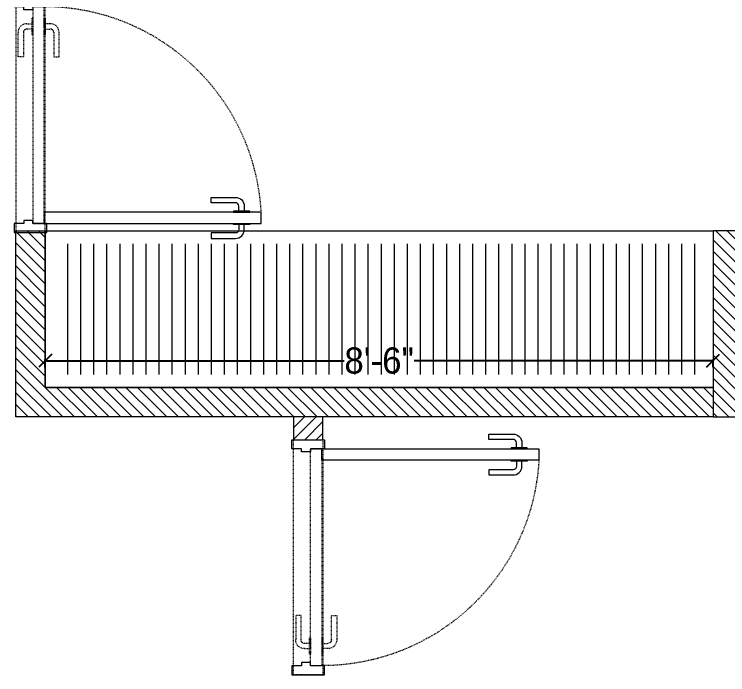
# Model space of a CAD drawing. Header units: inches. Extents: x 18646 to 39869, y 2287 to 7833.
# Drawn here: x 22564.5 to 22673.7, y 4340.9 to 4442 of the extents above; entities that cross this region are included whole.
import ezdxf

# ---------------------------------------------------------------- set-up
doc = ezdxf.new("R2010")
doc.units = ezdxf.units.IN
doc.header["$LTSCALE"] = 1.5
doc.header["$MEASUREMENT"] = 0
doc.header["$PDMODE"] = 3
doc.header["$PDSIZE"] = 4
doc.linetypes.add('HIDDEN', pattern=[0.375, 0.25, -0.125])
for name, color, linetype in [('A-WALL', 4, 'Continuous'), ('A-WALL-EXTR', 2, 'Continuous'), ('I-FNSH-DIMS', 7, 'Continuous'), ('I-FURN', 7, 'Continuous')]:
    doc.layers.add(name, color=color, linetype=linetype)
doc.layers.add('I-DOOR', color=6, linetype='Continuous', lineweight=20)
doc.layers.add('l-FIXTURE', color=7, linetype='Continuous', lineweight=5)
doc.styles.add('3 by 16', font='GOTHIC.TTF', dxfattribs={"height": 4})
doc.dimstyles.new('3 by 16', dxfattribs={"dimtxt": 4, "dimasz": 2, "dimexe": 0.18, "dimexo": 0.0625, "dimgap": 0.09, "dimtad": 0, "dimtoh": 1, "dimdec": 0, "dimzin": 0, "dimdsep": 46, "dimlunit": 4, "dimtxsty": '3 by 16', "dimblk": 'OBLIQUE', "dimcen": 0.09, "dimclrd": 256, "dimclrt": 256, "dimadec": 0, "dimazin": 0, "dimtfac": 1, "dimtdec": 0, "dimtofl": 0, "dimtmove": 0, "dimatfit": 3, "dimldrblk": 'OBLIQUE', "dimfxl": 1, "dimfxlon": 1, "dimtolj": 1, "dimtzin": 0, "dimlwd": -1, "dimarcsym": 0})

# ---------------------------------------------------------------- blocks, each defined once
blk = doc.blocks.new('EFGTH')
at = {"layer": 'A-WALL-EXTR', "color": 8, "linetype": 'HIDDEN', "lineweight": 5, "ltscale": 0.1, "transparency": 33554636}
for points in [[(-31.19, 2.25), (-31.19, 3.02, -0.414214), (-30.67, 3.54), (-26.92, 3.54), (-26.92, 4.36), (-30.67, 4.36, 0.414214), (-32, 3.02), (-32, 2.25)], [(-31.19, 0.2), (-31.19, -0.58, 0.414214), (-30.67, -1.1), (-26.92, -1.1), (-26.92, -1.92), (-30.67, -1.92, -0.414214), (-32, -0.58), (-32, 0.2)]]:
    blk.add_lwpolyline(points, format="xyb", dxfattribs=at)
for points in [[(-30.35, 2.1), (-32.84, 2.1), (-32.84, 2.25), (-30.35, 2.25)], [(-1.39, 2.1), (-34.61, 2.1), (-34.61, 0.35), (-1.39, 0.35)], [(-30.35, 0.35), (-32.84, 0.35), (-32.84, 0.2), (-30.35, 0.2)]]:
    blk.add_lwpolyline(points, close=True, dxfattribs=at)
blk.add_arc((-1.31, 2.06), 33.3, 93.1573, 179.9423, dxfattribs=at)
at = {"layer": 'I-DOOR', "color": 6, "lineweight": 5, "transparency": 33554636}
for points in [[(-1.39, 2.1), (-1.39, 35.31), (-3.14, 35.31), (-3.14, 2.1)], [(-3.14, 31.05), (-3.14, 33.54), (-3.29, 33.54), (-3.29, 31.05)], [(-1.39, 31.05), (-1.39, 33.54), (-1.24, 33.54), (-1.24, 31.05)], [(-34.61, 0.35), (-34.14, 0.35), (-34.14, -1.01), (-34.61, -1.01), (-34.61, -2.5), (-36, -2.5), (-36, 2.5), (-34.61, 2.5)], [(-1.39, 0.35), (-1.86, 0.35), (-1.86, -1.01), (-1.39, -1.01), (-1.39, -2.5), (0, -2.5), (0, 2.5), (-1.39, 2.5)]]:
    blk.add_lwpolyline(points, close=True, dxfattribs=at)
for points in [[(-3.29, 31.89), (-4.07, 31.89, 0.414214), (-4.59, 31.37), (-4.59, 27.63), (-5.4, 27.63), (-5.4, 31.37, -0.414214), (-4.07, 32.71), (-3.29, 32.71)], [(-1.24, 31.89), (-0.46, 31.89, -0.414214), (0.05, 31.37), (0.05, 27.63), (0.87, 27.63), (0.87, 31.37, 0.414214), (-0.46, 32.71), (-1.24, 32.71)]]:
    blk.add_lwpolyline(points, format="xyb", dxfattribs=at)
blk = doc.blocks.new('_Oblique')
at = {"color": 0, "linetype": 'ByBlock', "lineweight": -2}
blk.add_line((-0.5, -0.5), (0.5, 0.5), dxfattribs=at)
blk = doc.blocks.new('*D136')
at = {"layer": 'Defpoints', "color": 0, "lineweight": 5, "transparency": 16777216}
for p in [(22569.23, 4388.98), (22569.23, 4384.87), (22671.45, 4384.87)]:
    blk.add_point(p, dxfattribs=at)
at = {"layer": 'I-FNSH-DIMS', "color": 0, "lineweight": -2, "transparency": 16777216}
for p, q in [((22569.23, 4387.98), (22569.23, 4389.16)), ((22671.45, 4387.98), (22671.45, 4389.16))]:
    blk.add_line(p, q, dxfattribs=at)
at = {"layer": 'I-FNSH-DIMS', "transparency": 16777216}
for p, q in [((22569.23, 4388.98), (22614.99, 4388.98)), ((22671.45, 4388.98), (22625.69, 4388.98))]:
    blk.add_line(p, q, dxfattribs=at)
at = {"layer": 'I-FNSH-DIMS', "transparency": 16777216, "xscale": 2, "yscale": 2, "zscale": 2, "rotation": 180}
blk.add_blockref('_Oblique', (22569.23, 4388.98), dxfattribs=at)
at = {"layer": 'I-FNSH-DIMS', "transparency": 16777216, "xscale": 2, "yscale": 2, "zscale": 2}
blk.add_blockref('_Oblique', (22671.45, 4388.98), dxfattribs=at)
at = {"layer": 'I-FNSH-DIMS', "lineweight": 5, "transparency": 16777216, "insert": (22620.34, 4388.98), "char_height": 4, "attachment_point": 5, "style": '3 by 16'}
blk.add_mtext('\\A1;8\'-6"', dxfattribs=at)

msp = doc.modelspace()

# ---------------------------------------------------------------- hatches: boundary and pattern name
at = {"layer": 'A-WALL', "lineweight": 5, "transparency": 33554636}
h = msp.add_hatch(dxfattribs=at)
h.set_pattern_fill('ANSI31', color=8, scale=10, angle=270)
h.set_pattern_definition([(315, (25972.0301, -14500.0605), (0.88388348, 0.88388348), [])])
h.paths.add_polyline_path([(22564.73, 4380.37), (22564.73, 4408.87), (22569.23, 4408.87), (22569.23, 4384.87), (22671.45, 4384.87), (22671.45, 4380.37)])
h = msp.add_hatch(dxfattribs=at)
h.set_pattern_fill('ANSI31', color=8, scale=10, angle=270)
h.set_pattern_definition([(315, (25910.0026, -14504.0648), (0.88388348, 0.88388348), [])])
h.paths.add_polyline_path([(22671.45, 4408.87), (22671.45, 4380.37), (22675.95, 4380.37), (22675.95, 4404.37), (22766.23, 4404.37), (22766.23, 4408.87)])
h = msp.add_hatch(dxfattribs=at)
h.set_pattern_fill('ANSI31', color=8, scale=10, angle=180)
h.set_pattern_definition([(225, (3193.6773, 0), (0.88388348, -0.88388348), [])])
h.paths.add_polyline_path([(22607.23, 4376.87), (22611.73, 4376.87), (22611.73, 4380.37), (22607.23, 4380.37)])
at = {"layer": 'I-FURN', "lineweight": 5, "transparency": 33554636}
h = msp.add_hatch(dxfattribs=at)
h.set_pattern_fill('_USER', color=8, scale=2, angle=90, pattern_type=0)
h.set_pattern_definition([(90, (23108.674, 212.7088), (-2, 6e-16), [])])
h.paths.add_polyline_path([(22669.88, 4406.87), (22669.88, 4386.87), (22570.71, 4386.87), (22570.71, 4406.87)])

# ---------------------------------------------------------------- linework, layer by layer
at = {"layer": 'A-WALL', "lineweight": 5, "transparency": 33554636}
for points in [[(22564.73, 4380.37), (22564.73, 4408.87), (22569.23, 4408.87), (22569.23, 4384.87), (22671.45, 4384.87), (22671.45, 4380.37)], [(22671.45, 4408.87), (22671.45, 4380.37), (22675.95, 4380.37), (22675.95, 4404.37), (22766.23, 4404.37), (22766.23, 4408.87)], [(22607.23, 4376.87), (22611.73, 4376.87), (22611.73, 4380.37), (22607.23, 4380.37)]]:
    msp.add_lwpolyline(points, close=True, dxfattribs=at)
at = {"layer": 'A-WALL-EXTR', "color": 8, "linetype": 'HIDDEN', "lineweight": 5, "ltscale": 0.1, "transparency": 33554636}
for points in [[(22569.23, 4444.59), (22564.73, 4444.59), (22564.73, 4408.59), (22569.23, 4408.59)], [(22611.73, 4340.87), (22607.23, 4340.87), (22607.23, 4376.87), (22611.73, 4376.87)]]:
    msp.add_lwpolyline(points, close=True, dxfattribs=at)
at = {"layer": 'l-FIXTURE', "lineweight": 5, "transparency": 33554636}
msp.add_lwpolyline([(22671.45, 4408.87), (22671.45, 4384.87), (22569.23, 4384.87), (22569.23, 4408.87)], close=True, dxfattribs=at)

# ---------------------------------------------------------------- block references
at = {"layer": 'I-DOOR', "lineweight": 5, "transparency": 33554636, "rotation": 270.0000000050489}
msp.add_blockref('EFGTH', (22566.98, 4408.59), dxfattribs=at)
at = {"layer": 'I-DOOR', "lineweight": 5, "transparency": 33554636, "xscale": -1, "rotation": 270}
msp.add_blockref('EFGTH', (22609.48, 4376.87), dxfattribs=at)

# ---------------------------------------------------------------- dimensions: what is measured, and where the dimension line sits
at = {"layer": 'I-FNSH-DIMS', "lineweight": 5, "transparency": 33554636}
dim = msp.add_linear_dim(base=(22569.23, 4388.98), p1=(22671.45, 4384.87), p2=(22569.23, 4384.87), angle=180, dimstyle='3 by 16', dxfattribs=at)
dim.commit()
dim.dimension.update_dxf_attribs({"geometry": '*D136', "text_midpoint": (22620.34, 4388.98)})

doc.saveas('drawing.dxf')
